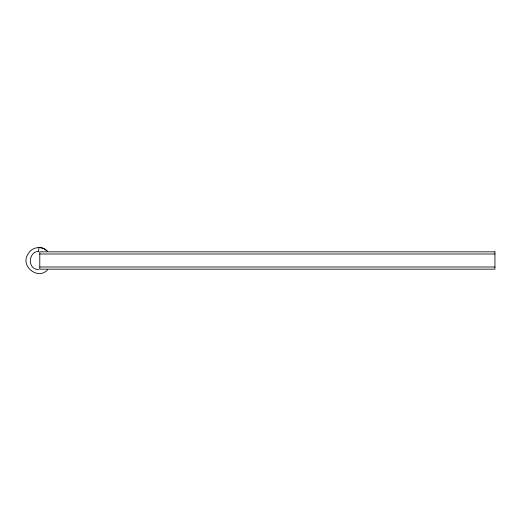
<?xml version="1.0" encoding="UTF-8"?>
<svg xmlns="http://www.w3.org/2000/svg" width="521" height="521" viewBox="0 0 521 521"><rect width="100%" height="100%" fill="white"/><g stroke="black" fill="none" stroke-linecap="round" stroke-linejoin="round"><path stroke-width="0.78" d="M38.489 251.428L38.99 247.508L42.019 247.918L45.08 249.214L47.704 251.285M47.704 269.709C37.89 280.708 19.629 265.821 28.141 253.89C31.605 247.286 41.335 245.261 46.695 250.712M38.691 251.461C28.688 250.855 26.623 269.618 38.736 269.539M39.785 253.994L494.95 253.994M39.785 266.999L494.95 266.999M494.95 251.832L39.785 251.832L39.785 269.168L494.95 269.168L494.95 251.832"/></g></svg>
